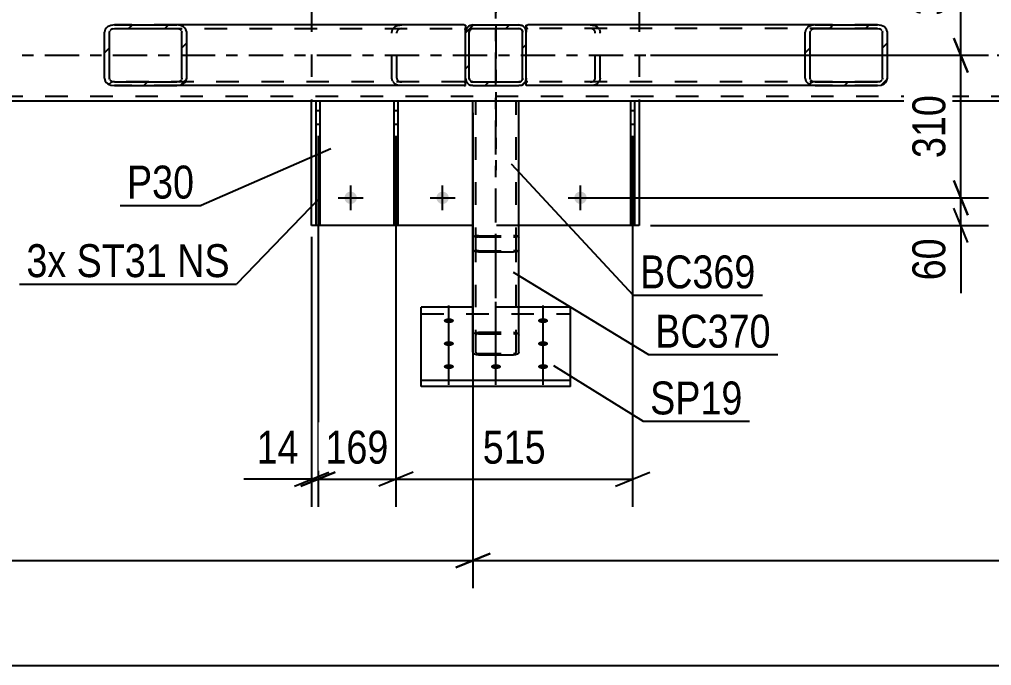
# Model space of a CAD drawing. Header units: millimetres. Extents: x -81 to 760, y -449 to 145.
# Drawn here: x 174.4 to 259, y -296 to -239.7 of the extents above; entities that cross this region are included whole.
import ezdxf

# ---------------------------------------------------------------- set-up
doc = ezdxf.new("R2010")
doc.units = ezdxf.units.MM
doc.linetypes.add('DXK_LINE_DOT2', pattern=[3.9198, 1.9599, -1.9599])
doc.linetypes.add('DXK_LINE_DOT3', pattern=[5.9187, 2.979, -0.9799, 0.9799, -0.9799])
doc.styles.add('Arial Narrow', font='ARIALN.TTF', dxfattribs={"height": 0.2})

# ---------------------------------------------------------------- blocks, each defined once
blk = doc.blocks.new('Part-122571161-1450 - 1376')
at = {"color": 2, "linetype": 'Continuous'}
for p, q in [((207.005, -257.66), (207.005, -246.86)), ((207.325, -246.86), (207.325, -257.66)), ((207.005, -248.86), (207.325, -248.86)), ((207.325, -257.66), (207.005, -257.66))]:
    blk.add_line(p, q, dxfattribs=at)
at = {"color": 7, "linetype": 'DXK_LINE_DOT2'}
for p, q in [((207.325, -246.86), (207.005, -246.86)), ((207.005, -247.66), (207.325, -247.66))]:
    blk.add_line(p, q, dxfattribs=at)
blk = doc.blocks.new('Bolt-122571161-1394 - 1376')
at = {"linetype": 'Continuous'}
for points in [[(203.227, -254.72, -1), (203.227, -255.8, -1)], [(211.227, -254.72, -1), (211.227, -255.8, -1)], [(223.227, -254.72, -1), (223.227, -255.8, -1)]]:
    blk.add_hatch(color=1, dxfattribs=at).paths.add_polyline_path(points)
at = {"color": 1, "linetype": 'Continuous'}
for p, q in [((203.227, -256.34), (203.227, -254.18)), ((211.227, -256.34), (211.227, -254.18)), ((223.227, -256.34), (223.227, -254.18)), ((202.147, -255.26), (204.307, -255.26)), ((210.147, -255.26), (212.307, -255.26)), ((222.147, -255.26), (224.307, -255.26))]:
    blk.add_line(p, q, dxfattribs=at)
blk = doc.blocks.new('Bolt-122571161-1391 - 1376')
at = {"linetype": 'Continuous'}
for points in [[(211.77, -266.168), (211.679, -266.163), (211.591, -266.15), (211.512, -266.127), (211.443, -266.097), (211.389, -266.061), (211.352, -266.02), (211.333, -265.976), (211.333, -265.931), (211.352, -265.887), (211.389, -265.847), (211.443, -265.81), (211.512, -265.78), (211.591, -265.758), (211.679, -265.744), (211.77, -265.739), (211.862, -265.744), (211.949, -265.758), (212.029, -265.78), (212.097, -265.81), (212.151, -265.847), (212.189, -265.887), (212.208, -265.931), (212.208, -265.976), (212.189, -266.02), (212.151, -266.061), (212.097, -266.097), (212.029, -266.127), (211.949, -266.15), (211.862, -266.163)], [(219.97, -266.168), (219.879, -266.163), (219.791, -266.15), (219.712, -266.127), (219.643, -266.097), (219.589, -266.061), (219.552, -266.02), (219.533, -265.976), (219.533, -265.931), (219.552, -265.887), (219.589, -265.847), (219.643, -265.81), (219.712, -265.78), (219.791, -265.758), (219.879, -265.744), (219.97, -265.739), (220.062, -265.744), (220.149, -265.758), (220.229, -265.78), (220.297, -265.81), (220.351, -265.847), (220.389, -265.887), (220.408, -265.931), (220.408, -265.976), (220.389, -266.02), (220.351, -266.061), (220.297, -266.097), (220.229, -266.127), (220.149, -266.15), (220.062, -266.163)], [(211.77, -268.166), (211.679, -268.162), (211.591, -268.148), (211.512, -268.125), (211.443, -268.095), (211.389, -268.059), (211.352, -268.018), (211.333, -267.974), (211.333, -267.93), (211.352, -267.886), (211.389, -267.845), (211.443, -267.808), (211.512, -267.778), (211.591, -267.756), (211.679, -267.742), (211.77, -267.738), (211.862, -267.742), (211.949, -267.756), (212.029, -267.778), (212.097, -267.808), (212.151, -267.845), (212.189, -267.886), (212.208, -267.93), (212.208, -267.974), (212.189, -268.018), (212.151, -268.059), (212.097, -268.095), (212.029, -268.125), (211.949, -268.148), (211.862, -268.162)], [(219.97, -268.166), (219.879, -268.162), (219.791, -268.148), (219.712, -268.125), (219.643, -268.095), (219.589, -268.059), (219.552, -268.018), (219.533, -267.974), (219.533, -267.93), (219.552, -267.886), (219.589, -267.845), (219.643, -267.808), (219.712, -267.778), (219.791, -267.756), (219.879, -267.742), (219.97, -267.738), (220.062, -267.742), (220.149, -267.756), (220.229, -267.778), (220.297, -267.808), (220.351, -267.845), (220.389, -267.886), (220.408, -267.93), (220.408, -267.974), (220.389, -268.018), (220.351, -268.059), (220.297, -268.095), (220.229, -268.125), (220.149, -268.148), (220.062, -268.162)], [(211.77, -270.165), (211.679, -270.16), (211.591, -270.146), (211.512, -270.124), (211.443, -270.094), (211.389, -270.057), (211.352, -270.016), (211.333, -269.973), (211.333, -269.928), (211.352, -269.884), (211.389, -269.843), (211.443, -269.807), (211.512, -269.777), (211.591, -269.754), (211.679, -269.74), (211.77, -269.736), (211.862, -269.74), (211.949, -269.754), (212.029, -269.777), (212.097, -269.807), (212.151, -269.843), (212.189, -269.884), (212.208, -269.928), (212.208, -269.973), (212.189, -270.016), (212.151, -270.057), (212.097, -270.094), (212.029, -270.124), (211.949, -270.146), (211.862, -270.16)], [(215.87, -270.165), (215.779, -270.16), (215.691, -270.146), (215.612, -270.124), (215.543, -270.094), (215.489, -270.057), (215.452, -270.016), (215.433, -269.973), (215.433, -269.928), (215.452, -269.884), (215.489, -269.843), (215.543, -269.807), (215.612, -269.777), (215.691, -269.754), (215.779, -269.74), (215.87, -269.736), (215.962, -269.74), (216.049, -269.754), (216.129, -269.777), (216.197, -269.807), (216.251, -269.843), (216.289, -269.884), (216.308, -269.928), (216.308, -269.973), (216.289, -270.016), (216.251, -270.057), (216.197, -270.094), (216.129, -270.124), (216.049, -270.146), (215.962, -270.16)], [(219.97, -270.165), (219.879, -270.16), (219.791, -270.146), (219.712, -270.124), (219.643, -270.094), (219.589, -270.057), (219.552, -270.016), (219.533, -269.973), (219.533, -269.928), (219.552, -269.884), (219.589, -269.843), (219.643, -269.807), (219.712, -269.777), (219.791, -269.754), (219.879, -269.74), (219.97, -269.736), (220.062, -269.74), (220.149, -269.754), (220.229, -269.777), (220.297, -269.807), (220.351, -269.843), (220.389, -269.884), (220.408, -269.928), (220.408, -269.973), (220.389, -270.016), (220.351, -270.057), (220.297, -270.094), (220.229, -270.124), (220.149, -270.146), (220.062, -270.16)]]:
    blk.add_hatch(color=1, dxfattribs=at).paths.add_polyline_path(points)
at = {"color": 1, "linetype": 'Continuous'}
for p, q in [((211.77, -267.525), (211.77, -264.626)), ((219.97, -267.525), (219.97, -264.626)), ((211.77, -269.524), (211.77, -266.625)), ((219.97, -269.524), (219.97, -266.625)), ((211.77, -271.522), (211.77, -268.623)), ((215.87, -271.522), (215.87, -268.623)), ((219.97, -271.522), (219.97, -268.623))]:
    blk.add_line(p, q, dxfattribs=at)
at = {"color": 1, "linetype": 'DXK_LINE_DOT2'}
blk.add_line((215.87, -267.525), (215.87, -264.626), dxfattribs=at)
blk = doc.blocks.new('Part-122571161-1409 - 1376')
at = {"linetype": 'Continuous'}
h = blk.add_hatch(dxfattribs=at)
h.set_pattern_fill('', scale=0.7, style=0, pattern_type=0)
h.set_pattern_definition([(45, (188.4256, -245.4517), (-1.57154, 1.57154), [])])
h.paths.add_polyline_path([(188.094, -245.5), (188.426, -245.452), (188.707, -245.313), (188.895, -245.105), (188.961, -244.86), (188.961, -240.86), (188.895, -240.615), (188.707, -240.408), (188.426, -240.269), (188.094, -240.22), (182.674, -240.22), (182.342, -240.269), (182.061, -240.408), (181.873, -240.615), (181.807, -240.86), (181.807, -244.86), (181.873, -245.105), (182.061, -245.313), (182.342, -245.452), (182.674, -245.5)])
h.paths.add_polyline_path([(182.508, -245.156), (182.367, -245.087), (182.273, -244.983), (182.24, -244.86), (182.24, -240.86), (182.273, -240.738), (182.367, -240.634), (182.508, -240.565), (182.674, -240.54), (188.094, -240.54), (188.26, -240.565), (188.4, -240.634), (188.494, -240.738), (188.527, -240.86), (188.527, -244.86), (188.494, -244.983), (188.4, -245.087), (188.26, -245.156), (188.094, -245.18), (182.674, -245.18)])
at = {"color": 2, "linetype": 'Continuous'}
for p, q in [((182.674, -240.22), (182.342, -240.269)), ((182.674, -240.22), (188.094, -240.22)), ((213.095, -240.22), (188.094, -240.22)), ((188.426, -240.269), (188.094, -240.22)), ((213.095, -240.22), (213.231, -240.24)), ((213.231, -240.24), (213.231, -240.269)), ((181.873, -240.615), (181.807, -240.86)), ((181.807, -244.86), (181.807, -240.86)), ((182.24, -240.86), (182.273, -240.738)), ((182.24, -244.86), (182.24, -240.86)), ((182.508, -240.565), (182.674, -240.54)), ((182.674, -240.54), (188.094, -240.54)), ((188.094, -240.54), (188.26, -240.565)), ((188.494, -240.738), (188.527, -240.86)), ((188.527, -244.86), (188.527, -240.86)), ((188.961, -240.86), (188.895, -240.615)), ((188.961, -244.86), (188.961, -240.86)), ((213.231, -240.269), (213.231, -240.408)), ((213.231, -240.408), (213.231, -240.86)), ((181.807, -244.86), (181.873, -245.105)), ((182.273, -244.983), (182.24, -244.86)), ((182.674, -245.18), (182.508, -245.156)), ((182.674, -245.18), (188.094, -245.18)), ((188.26, -245.156), (188.094, -245.18)), ((188.527, -244.86), (188.494, -244.983)), ((188.895, -245.105), (188.961, -244.86)), ((213.231, -245.48), (213.231, -244.86)), ((182.342, -245.452), (182.674, -245.5)), ((182.674, -245.5), (188.094, -245.5)), ((188.094, -245.5), (188.426, -245.452)), ((213.095, -245.5), (188.094, -245.5)), ((213.095, -245.5), (213.231, -245.48))]:
    blk.add_line(p, q, dxfattribs=at)
at = {"color": 7, "linetype": 'DXK_LINE_DOT2'}
for p, q in [((188.094, -240.22), (182.674, -240.22)), ((207.343, -240.269), (207.675, -240.22)), ((182.674, -240.54), (213.095, -240.54)), ((206.808, -240.86), (206.874, -240.615)), ((206.808, -244.86), (206.808, -240.86)), ((207.274, -240.738), (207.241, -240.86)), ((207.241, -244.86), (207.241, -240.86)), ((207.675, -240.54), (207.509, -240.565)), ((213.095, -240.54), (213.231, -240.56)), ((213.231, -240.408), (213.231, -240.56)), ((213.231, -244.86), (213.231, -240.615)), ((213.095, -245.18), (182.674, -245.18)), ((206.874, -245.105), (206.808, -244.86)), ((207.241, -244.86), (207.274, -244.983)), ((207.509, -245.156), (207.675, -245.18)), ((213.095, -245.18), (213.231, -245.16)), ((188.094, -245.5), (182.674, -245.5)), ((207.675, -245.5), (207.343, -245.452))]:
    blk.add_line(p, q, dxfattribs=at)
at = {"color": 2, "linetype": 'Continuous'}
for centre, radius, start, end in [((182.545, -241.035), 0.792, 104.83387, 148.02205), ((182.609, -240.948), 0.396, 104.83387, 148.02205), ((188.158, -240.948), 0.396, 31.97795, 75.16613), ((188.223, -241.035), 0.792, 31.97795, 75.16613), ((182.545, -244.686), 0.792, 211.97795, 255.16613), ((182.609, -244.773), 0.396, 211.97795, 255.16613), ((188.158, -244.773), 0.396, 284.83387, 328.02205), ((188.223, -244.686), 0.792, 284.83387, 328.02205)]:
    blk.add_arc(centre, radius, start, end, dxfattribs=at)
at = {"color": 7, "linetype": 'DXK_LINE_DOT2'}
for centre, radius, start, end in [((207.546, -241.035), 0.792, 104.83387, 148.02205), ((207.611, -240.948), 0.396, 104.83387, 148.02205), ((207.546, -244.686), 0.792, 211.97795, 255.16613), ((207.611, -244.773), 0.396, 211.97795, 255.16613)]:
    blk.add_arc(centre, radius, start, end, dxfattribs=at)
blk = doc.blocks.new('Part-122571161-1414 - 1376')
at = {"linetype": 'Continuous'}
h = blk.add_hatch(dxfattribs=at)
h.set_pattern_fill('', scale=0.7, style=0, pattern_type=0)
h.set_pattern_definition([(45, (249.4, -245.4517), (-1.57154, 1.57154), [])])
h.paths.add_polyline_path([(249.068, -245.5), (249.4, -245.452), (249.681, -245.313), (249.869, -245.105), (249.935, -244.86), (249.935, -240.86), (249.869, -240.615), (249.681, -240.408), (249.4, -240.269), (249.068, -240.22), (243.648, -240.22), (243.316, -240.269), (243.035, -240.408), (242.847, -240.615), (242.781, -240.86), (242.781, -244.86), (242.847, -245.105), (243.035, -245.313), (243.316, -245.452), (243.648, -245.5)])
h.paths.add_polyline_path([(243.482, -245.156), (243.342, -245.087), (243.248, -244.983), (243.215, -244.86), (243.215, -240.86), (243.248, -240.738), (243.342, -240.634), (243.482, -240.565), (243.648, -240.54), (249.068, -240.54), (249.234, -240.565), (249.375, -240.634), (249.469, -240.738), (249.502, -240.86), (249.502, -244.86), (249.469, -244.983), (249.375, -245.087), (249.234, -245.156), (249.068, -245.18), (243.648, -245.18)])
at = {"color": 2, "linetype": 'Continuous'}
for p, q in [((218.511, -240.24), (218.647, -240.22)), ((218.511, -240.24), (218.511, -240.86)), ((243.648, -240.22), (218.647, -240.22)), ((243.648, -240.22), (243.316, -240.269)), ((243.648, -240.22), (249.068, -240.22)), ((249.4, -240.269), (249.068, -240.22)), ((242.847, -240.615), (242.781, -240.86)), ((242.781, -244.86), (242.781, -240.86)), ((243.215, -240.86), (243.248, -240.738)), ((243.215, -244.86), (243.215, -240.86)), ((243.482, -240.565), (243.648, -240.54)), ((243.648, -240.54), (249.068, -240.54)), ((249.068, -240.54), (249.234, -240.565)), ((249.469, -240.738), (249.502, -240.86)), ((249.502, -244.86), (249.502, -240.86)), ((249.935, -240.86), (249.869, -240.615)), ((249.935, -244.86), (249.935, -240.86)), ((218.511, -245.452), (218.511, -244.86)), ((242.781, -244.86), (242.847, -245.105)), ((243.248, -244.983), (243.215, -244.86)), ((243.648, -245.18), (243.482, -245.156)), ((243.648, -245.18), (249.068, -245.18)), ((249.234, -245.156), (249.068, -245.18)), ((249.502, -244.86), (249.469, -244.983)), ((249.869, -245.105), (249.935, -244.86)), ((218.511, -245.48), (218.511, -245.452)), ((218.647, -245.5), (218.511, -245.48)), ((243.648, -245.5), (218.647, -245.5)), ((243.316, -245.452), (243.648, -245.5)), ((243.648, -245.5), (249.068, -245.5)), ((249.068, -245.5), (249.4, -245.452))]:
    blk.add_line(p, q, dxfattribs=at)
at = {"color": 7, "linetype": 'DXK_LINE_DOT2'}
for p, q in [((218.511, -240.56), (218.511, -240.24)), ((224.067, -240.22), (224.399, -240.269)), ((249.068, -240.22), (243.648, -240.22)), ((218.647, -240.54), (218.511, -240.56)), ((218.511, -245.313), (218.511, -240.86)), ((249.068, -240.54), (218.647, -240.54)), ((224.233, -240.565), (224.067, -240.54)), ((224.5, -240.86), (224.467, -240.738)), ((224.5, -244.86), (224.5, -240.86)), ((224.868, -240.615), (224.934, -240.86)), ((224.934, -244.86), (224.934, -240.86)), ((218.647, -245.18), (218.511, -245.16)), ((249.068, -245.18), (218.647, -245.18)), ((224.067, -245.18), (224.233, -245.156)), ((224.467, -244.983), (224.5, -244.86)), ((224.934, -244.86), (224.868, -245.105)), ((224.399, -245.452), (224.067, -245.5)), ((249.068, -245.5), (243.648, -245.5))]:
    blk.add_line(p, q, dxfattribs=at)
for centre, radius, start, end in [((224.131, -240.948), 0.396, 31.97795, 75.16613), ((224.196, -241.035), 0.792, 31.97795, 75.16613), ((224.131, -244.773), 0.396, 284.83387, 328.02205), ((224.196, -244.686), 0.792, 284.83387, 328.02205)]:
    blk.add_arc(centre, radius, start, end, dxfattribs=at)
at = {"color": 2, "linetype": 'Continuous'}
for centre, radius, start, end in [((243.519, -241.035), 0.792, 104.83387, 148.02205), ((243.584, -240.948), 0.396, 104.83387, 148.02205), ((249.133, -240.948), 0.396, 31.97795, 75.16613), ((249.197, -241.035), 0.792, 31.97795, 75.16613), ((243.519, -244.686), 0.792, 211.97795, 255.16613), ((243.584, -244.773), 0.396, 211.97795, 255.16613), ((249.133, -244.773), 0.396, 284.83387, 328.02205), ((249.197, -244.686), 0.792, 284.83387, 328.02205)]:
    blk.add_arc(centre, radius, start, end, dxfattribs=at)
blk = doc.blocks.new('Part-122571161-1440 - 1376')
at = {"color": 2, "linetype": 'Continuous'}
for p, q in [((227.602, -257.66), (227.602, -246.86)), ((227.922, -246.86), (227.922, -257.66)), ((227.602, -248.86), (227.922, -248.86)), ((227.922, -257.66), (227.602, -257.66))]:
    blk.add_line(p, q, dxfattribs=at)
at = {"color": 7, "linetype": 'DXK_LINE_DOT2'}
for p, q in [((227.922, -246.86), (227.602, -246.86)), ((227.602, -247.66), (227.922, -247.66))]:
    blk.add_line(p, q, dxfattribs=at)
blk = doc.blocks.new('Part-122571161-1445 - 1376')
at = {"color": 2, "linetype": 'Continuous'}
for p, q in [((200.227, -257.66), (200.227, -246.86)), ((200.547, -246.86), (200.547, -257.66)), ((200.227, -248.86), (200.547, -248.86)), ((200.547, -257.66), (200.227, -257.66))]:
    blk.add_line(p, q, dxfattribs=at)
at = {"color": 7, "linetype": 'DXK_LINE_DOT2'}
for p, q in [((200.547, -246.86), (200.227, -246.86)), ((200.227, -247.66), (200.547, -247.66))]:
    blk.add_line(p, q, dxfattribs=at)
blk = doc.blocks.new('Part-122571161-1480 - 1376')
at = {"color": 2, "linetype": 'Continuous'}
for p, q in [((213.87, -264.784), (209.37, -264.784)), ((209.37, -271.679), (209.37, -264.784)), ((222.37, -264.784), (217.87, -264.784)), ((222.37, -271.679), (222.37, -264.784)), ((209.37, -271.12), (222.37, -271.12)), ((222.37, -271.679), (209.37, -271.679))]:
    blk.add_line(p, q, dxfattribs=at)
at = {"color": 7, "linetype": 'DXK_LINE_DOT2'}
for p, q in [((209.37, -265.343), (222.37, -265.343)), ((217.87, -264.784), (213.87, -264.784))]:
    blk.add_line(p, q, dxfattribs=at)
blk = doc.blocks.new('Part-122571161-1495 - 1376')
at = {"color": 7, "linetype": 'DXK_LINE_DOT2'}
for p, q in [((213.907, -258.661), (213.87, -258.725)), ((213.87, -259.788), (213.87, -258.725)), ((214.011, -258.606), (213.907, -258.661)), ((214.167, -258.57), (214.011, -258.606)), ((214.11, -258.725), (214.129, -258.693)), ((214.11, -268.702), (214.11, -258.725)), ((214.129, -258.693), (214.181, -258.666)), ((214.35, -258.557), (214.167, -258.57)), ((214.181, -258.666), (214.258, -258.648)), ((214.258, -258.648), (214.35, -258.641)), ((214.35, -258.557), (217.39, -258.557)), ((214.35, -258.641), (217.39, -258.641)), ((217.574, -258.57), (217.39, -258.557)), ((217.39, -258.641), (217.482, -258.648)), ((217.482, -258.648), (217.56, -258.666)), ((217.56, -258.666), (217.612, -258.693)), ((217.73, -258.606), (217.574, -258.57)), ((217.612, -258.693), (217.63, -258.725)), ((217.63, -268.702), (217.63, -258.725)), ((217.834, -258.661), (217.73, -258.606)), ((217.87, -258.725), (217.834, -258.661)), ((217.87, -259.793), (217.87, -258.725)), ((213.87, -259.788), (213.87, -259.793)), ((213.87, -259.793), (213.87, -259.788)), ((213.87, -259.788), (213.907, -259.852)), ((213.907, -259.852), (214.011, -259.906)), ((214.011, -259.906), (214.167, -259.943)), ((214.129, -259.82), (214.11, -259.788)), ((214.181, -259.847), (214.129, -259.82)), ((214.167, -259.943), (214.35, -259.955)), ((214.258, -259.865), (214.181, -259.847)), ((214.35, -259.872), (214.258, -259.865)), ((214.35, -259.872), (217.39, -259.872)), ((214.35, -259.955), (217.39, -259.955)), ((217.482, -259.865), (217.39, -259.872)), ((217.39, -259.955), (217.574, -259.943)), ((217.56, -259.847), (217.482, -259.865)), ((217.612, -259.82), (217.56, -259.847)), ((217.574, -259.943), (217.73, -259.906)), ((217.63, -259.788), (217.612, -259.82)), ((217.73, -259.906), (217.834, -259.852)), ((217.834, -259.852), (217.87, -259.788)), ((213.87, -267.202), (213.907, -267.111)), ((213.907, -267.111), (214.011, -267.034)), ((214.011, -267.034), (214.167, -266.983)), ((214.129, -267.156), (214.11, -267.202)), ((214.181, -267.118), (214.129, -267.156)), ((214.167, -266.983), (214.35, -266.965)), ((214.258, -267.092), (214.181, -267.118)), ((214.35, -267.083), (214.258, -267.092)), ((214.35, -266.965), (217.39, -266.965)), ((214.35, -267.083), (217.39, -267.083)), ((217.39, -266.965), (217.574, -266.983)), ((217.482, -267.092), (217.39, -267.083)), ((217.56, -267.118), (217.482, -267.092)), ((217.56, -267.118), (217.574, -267.128)), ((217.574, -266.983), (217.73, -267.034)), ((217.574, -267.128), (217.612, -267.156)), ((217.63, -267.202), (217.612, -267.156)), ((217.73, -267.034), (217.834, -267.111)), ((217.834, -267.111), (217.87, -267.202)), ((214.11, -268.702), (214.129, -268.748)), ((214.129, -268.748), (214.181, -268.786)), ((214.181, -268.786), (214.258, -268.812)), ((214.258, -268.812), (214.35, -268.821)), ((214.35, -268.821), (217.39, -268.821)), ((217.39, -268.821), (217.482, -268.812)), ((217.482, -268.812), (217.56, -268.786)), ((217.56, -268.786), (217.612, -268.748)), ((217.612, -268.748), (217.63, -268.702))]:
    blk.add_line(p, q, dxfattribs=at)
at = {"color": 7, "linetype": 'DXK_LINE_DOT3'}
blk.add_line((215.87, -267.952), (215.87, -259.256), dxfattribs=at)
at = {"color": 2, "linetype": 'Continuous'}
for p, q in [((213.87, -268.702), (213.87, -259.793)), ((217.87, -268.702), (217.87, -259.793)), ((213.907, -268.793), (213.87, -268.702)), ((214.011, -268.87), (213.907, -268.793)), ((214.167, -268.921), (214.011, -268.87)), ((214.35, -268.939), (214.167, -268.921)), ((214.35, -268.939), (217.39, -268.939)), ((217.574, -268.921), (217.39, -268.939)), ((217.73, -268.87), (217.574, -268.921)), ((217.834, -268.793), (217.73, -268.87)), ((217.87, -268.702), (217.834, -268.793))]:
    blk.add_line(p, q, dxfattribs=at)
blk = doc.blocks.new('Part-122571161-1510 - 1376')
at = {"color": 7, "linetype": 'DXK_LINE_DOT3'}
blk.add_line((215.87, -269.26), (215.87, -232.86), dxfattribs=at)
at = {"color": 2, "linetype": 'Continuous'}
for p, q in [((213.87, -259.793), (213.87, -246.86)), ((217.87, -259.793), (217.87, -246.86)), ((213.907, -259.857), (213.87, -259.793)), ((214.011, -259.911), (213.907, -259.857)), ((214.167, -259.948), (214.011, -259.911)), ((214.35, -259.961), (214.167, -259.948)), ((214.35, -259.961), (217.39, -259.961)), ((217.574, -259.948), (217.39, -259.961)), ((217.73, -259.911), (217.574, -259.948)), ((217.834, -259.857), (217.73, -259.911)), ((217.87, -259.793), (217.834, -259.857))]:
    blk.add_line(p, q, dxfattribs=at)
at = {"color": 7, "linetype": 'DXK_LINE_DOT2'}
for p, q in [((217.87, -246.86), (213.87, -246.86)), ((214.11, -259.793), (214.11, -246.86)), ((217.63, -259.793), (217.63, -246.86)), ((213.87, -258.728), (213.907, -258.664)), ((213.907, -258.664), (214.011, -258.61)), ((214.011, -258.61), (214.167, -258.573)), ((214.129, -258.696), (214.11, -258.728)), ((214.181, -258.669), (214.129, -258.696)), ((214.167, -258.573), (214.35, -258.56)), ((214.258, -258.651), (214.181, -258.669)), ((214.35, -258.644), (214.258, -258.651)), ((214.35, -258.56), (217.39, -258.56)), ((214.35, -258.644), (217.39, -258.644)), ((217.39, -258.56), (217.574, -258.573)), ((217.482, -258.651), (217.39, -258.644)), ((217.56, -258.669), (217.482, -258.651)), ((217.612, -258.696), (217.56, -258.669)), ((217.574, -258.573), (217.73, -258.61)), ((217.63, -258.728), (217.612, -258.696)), ((217.73, -258.61), (217.834, -258.664)), ((217.834, -258.664), (217.87, -258.728)), ((214.11, -259.793), (214.129, -259.825)), ((214.129, -259.825), (214.181, -259.852)), ((214.181, -259.852), (214.258, -259.87)), ((214.258, -259.87), (214.35, -259.877)), ((214.35, -259.877), (217.39, -259.877)), ((217.39, -259.877), (217.482, -259.87)), ((217.482, -259.87), (217.56, -259.852)), ((217.56, -259.852), (217.612, -259.825)), ((217.612, -259.825), (217.63, -259.793))]:
    blk.add_line(p, q, dxfattribs=at)
blk = doc.blocks.new('Part-122571161-1525 - 1376')
at = {"color": 7, "linetype": 'DXK_LINE_DOT3'}
blk.add_line((215.87, -216.479), (215.87, -252.86), dxfattribs=at)
at = {"color": 2, "linetype": 'Continuous'}
for p, q in [((213.907, -225.895), (214.011, -225.842)), ((214.011, -225.842), (214.167, -225.806)), ((214.167, -225.806), (214.35, -225.794)), ((214.35, -225.794), (217.39, -225.794)), ((217.39, -225.794), (217.574, -225.806)), ((217.574, -225.806), (217.73, -225.842)), ((217.73, -225.842), (217.834, -225.895)), ((213.87, -225.958), (213.907, -225.895)), ((213.87, -225.958), (213.87, -238.86)), ((217.834, -225.895), (217.87, -225.958)), ((217.87, -225.958), (217.87, -238.86))]:
    blk.add_line(p, q, dxfattribs=at)
at = {"color": 7, "linetype": 'DXK_LINE_DOT2'}
for p, q in [((214.129, -225.927), (214.11, -225.958)), ((214.11, -225.958), (214.11, -238.86)), ((214.181, -225.9), (214.129, -225.927)), ((214.258, -225.882), (214.181, -225.9)), ((214.35, -225.876), (214.258, -225.882)), ((214.35, -225.876), (217.39, -225.876)), ((217.482, -225.882), (217.39, -225.876)), ((217.56, -225.9), (217.482, -225.882)), ((217.612, -225.927), (217.56, -225.9)), ((217.63, -225.958), (217.612, -225.927)), ((217.63, -225.958), (217.63, -238.86)), ((213.907, -227.064), (213.87, -227.001)), ((214.011, -227.117), (213.907, -227.064)), ((214.167, -227.153), (214.011, -227.117)), ((214.11, -227.001), (214.129, -227.032)), ((214.129, -227.032), (214.181, -227.059)), ((214.35, -227.165), (214.167, -227.153)), ((214.181, -227.059), (214.258, -227.077)), ((214.258, -227.077), (214.35, -227.083)), ((214.35, -227.083), (217.39, -227.083)), ((214.35, -227.165), (217.39, -227.165)), ((217.39, -227.083), (217.482, -227.077)), ((217.574, -227.153), (217.39, -227.165)), ((217.482, -227.077), (217.56, -227.059)), ((217.56, -227.059), (217.574, -227.052)), ((217.574, -227.052), (217.612, -227.032)), ((217.73, -227.117), (217.574, -227.153)), ((217.612, -227.032), (217.63, -227.001)), ((217.834, -227.064), (217.73, -227.117)), ((217.87, -227.001), (217.834, -227.064)), ((217.87, -238.86), (213.87, -238.86))]:
    blk.add_line(p, q, dxfattribs=at)
blk = doc.blocks.new('Part-122571161-1540 - 1376')
at = {"color": 2, "linetype": 'Continuous'}
for p, q in [((199.827, -228.06), (199.827, -238.86)), ((200.227, -228.06), (199.827, -228.06)), ((207.005, -228.06), (200.547, -228.06)), ((213.87, -228.06), (207.325, -228.06)), ((227.602, -228.06), (217.87, -228.06)), ((228.322, -228.06), (227.922, -228.06)), ((228.322, -228.06), (228.322, -238.86)), ((199.827, -257.66), (199.827, -246.86)), ((228.322, -246.86), (228.322, -257.66)), ((200.227, -257.66), (199.827, -257.66)), ((207.005, -257.66), (200.547, -257.66)), ((213.87, -257.66), (207.325, -257.66)), ((227.602, -257.66), (217.87, -257.66)), ((228.322, -257.66), (227.922, -257.66))]:
    blk.add_line(p, q, dxfattribs=at)
at = {"color": 7, "linetype": 'DXK_LINE_DOT2'}
for p, q in [((200.547, -228.06), (200.227, -228.06)), ((207.325, -228.06), (207.005, -228.06)), ((217.87, -228.06), (213.87, -228.06)), ((227.922, -228.06), (227.602, -228.06)), ((199.827, -238.86), (199.827, -246.86)), ((228.322, -238.86), (228.322, -246.86)), ((200.547, -257.66), (200.227, -257.66)), ((207.325, -257.66), (207.005, -257.66)), ((217.87, -257.66), (213.87, -257.66)), ((227.922, -257.66), (227.602, -257.66))]:
    blk.add_line(p, q, dxfattribs=at)
blk = doc.blocks.new('Part-122571161-1656 - 1376')
at = {"color": 7, "linetype": 'DXK_LINE_DOT3'}
blk.add_line((-36.463, -242.86), (574.512, -242.86), dxfattribs=at)
at = {"color": 7, "linetype": 'DXK_LINE_DOT2'}
blk.add_line((574.512, -246.46), (-36.463, -246.46), dxfattribs=at)
at = {"color": 2, "linetype": 'Continuous'}
blk.add_line((574.512, -246.86), (-31.662, -246.86), dxfattribs=at)
blk = doc.blocks.new('Part-122571161-1674 - 1376')
at = {"linetype": 'Continuous'}
h = blk.add_hatch(dxfattribs=at)
h.set_pattern_fill('', scale=0.7, style=0, pattern_type=0)
h.set_pattern_definition([(45, (218.1159, -245.4517), (-1.57154, 1.57154), [])])
h.paths.add_polyline_path([(217.871, -245.5), (218.116, -245.452), (218.323, -245.313), (218.462, -245.105), (218.511, -244.86), (218.511, -240.86), (218.462, -240.615), (218.323, -240.408), (218.116, -240.269), (217.871, -240.22), (213.871, -240.22), (213.626, -240.269), (213.418, -240.408), (213.28, -240.615), (213.231, -240.86), (213.231, -244.86), (213.28, -245.105), (213.418, -245.313), (213.626, -245.452), (213.871, -245.5)])
h.paths.add_polyline_path([(213.748, -245.156), (213.645, -245.087), (213.575, -244.983), (213.551, -244.86), (213.551, -240.86), (213.575, -240.738), (213.645, -240.634), (213.748, -240.565), (213.871, -240.54), (217.871, -240.54), (217.993, -240.565), (218.097, -240.634), (218.167, -240.738), (218.191, -240.86), (218.191, -244.86), (218.167, -244.983), (218.097, -245.087), (217.993, -245.156), (217.871, -245.18), (213.871, -245.18)])
at = {"color": 7, "linetype": 'DXK_LINE_DOT2'}
for p, q in [((213.626, -240.269), (213.871, -240.22)), ((213.871, -240.22), (217.871, -240.22)), ((217.871, -240.22), (218.116, -240.269)), ((213.231, -240.86), (213.28, -240.615)), ((213.231, -244.86), (213.231, -240.86)), ((213.575, -240.738), (213.551, -240.86)), ((213.551, -244.86), (213.551, -240.86)), ((213.871, -240.54), (213.748, -240.565)), ((213.871, -240.54), (217.871, -240.54)), ((217.993, -240.565), (217.871, -240.54)), ((218.191, -240.86), (218.167, -240.738)), ((218.191, -244.86), (218.191, -240.86)), ((218.462, -240.615), (218.511, -240.86)), ((218.511, -244.86), (218.511, -240.86)), ((213.28, -245.105), (213.231, -244.86)), ((213.551, -244.86), (213.575, -244.983)), ((213.748, -245.156), (213.871, -245.18)), ((213.871, -245.18), (217.871, -245.18)), ((217.871, -245.18), (217.993, -245.156)), ((218.167, -244.983), (218.191, -244.86)), ((218.511, -244.86), (218.462, -245.105)), ((213.871, -245.5), (213.626, -245.452)), ((213.871, -245.5), (217.871, -245.5)), ((218.116, -245.452), (217.871, -245.5))]:
    blk.add_line(p, q, dxfattribs=at)
at = {"color": 2, "linetype": 'Continuous'}
for p, q in [((213.871, -240.22), (213.626, -240.269)), ((213.871, -240.22), (217.871, -240.22)), ((218.116, -240.269), (217.871, -240.22)), ((213.28, -240.615), (213.231, -240.86)), ((213.231, -244.86), (213.231, -240.86)), ((213.551, -240.86), (213.575, -240.738)), ((213.551, -244.86), (213.551, -240.86)), ((213.748, -240.565), (213.871, -240.54)), ((213.871, -240.54), (217.871, -240.54)), ((217.871, -240.54), (217.993, -240.565)), ((218.167, -240.738), (218.191, -240.86)), ((218.191, -244.86), (218.191, -240.86)), ((218.511, -240.86), (218.462, -240.615)), ((218.511, -244.86), (218.511, -240.86)), ((213.231, -244.86), (213.28, -245.105)), ((213.575, -244.983), (213.551, -244.86)), ((213.871, -245.18), (213.748, -245.156)), ((213.871, -245.18), (217.871, -245.18)), ((217.993, -245.156), (217.871, -245.18)), ((218.191, -244.86), (218.167, -244.983)), ((218.462, -245.105), (218.511, -244.86)), ((213.626, -245.452), (213.871, -245.5)), ((213.871, -245.5), (217.871, -245.5)), ((217.871, -245.5), (218.116, -245.452))]:
    blk.add_line(p, q, dxfattribs=at)
at = {"color": 7, "linetype": 'DXK_LINE_DOT2'}
for centre, radius, start, end in [((213.871, -240.86), 0.64, 112.5, 157.5), ((213.871, -240.86), 0.32, 112.5, 157.5), ((217.871, -240.86), 0.32, 22.5, 67.5), ((217.871, -240.86), 0.64, 22.5, 67.5), ((213.871, -244.86), 0.64, 202.5, 247.5), ((213.871, -244.86), 0.32, 202.5, 247.5), ((217.871, -244.86), 0.32, 292.5, 337.5), ((217.871, -244.86), 0.64, 292.5, 337.5)]:
    blk.add_arc(centre, radius, start, end, dxfattribs=at)
at = {"color": 2, "linetype": 'Continuous'}
for centre, radius, start, end in [((213.871, -240.86), 0.64, 112.5, 157.5), ((213.871, -240.86), 0.32, 112.5, 157.5), ((217.871, -240.86), 0.32, 22.5, 67.5), ((217.871, -240.86), 0.64, 22.5, 67.5), ((213.871, -244.86), 0.64, 202.5, 247.5), ((213.871, -244.86), 0.32, 202.5, 247.5), ((217.871, -244.86), 0.32, 292.5, 337.5), ((217.871, -244.86), 0.64, 292.5, 337.5)]:
    blk.add_arc(centre, radius, start, end, dxfattribs=at)
blk = doc.blocks.new('StraightDimension-122571161-2090 - 1376')
at = {"color": 7, "linetype": 'Continuous'}
for p, q in [((213.87, -247.86), (213.87, -289.224)), ((212.37, -287.424), (215.37, -286.224)), ((-19.463, -286.824), (213.87, -286.824))]:
    blk.add_line(p, q, dxfattribs=at)
blk = doc.blocks.new('StraightDimension-122571161-1985 - 1376')
at = {"color": 7, "linetype": 'Continuous'}
for p, q in [((255.722, -228.96), (256.922, -231.96)), ((224.165, -230.46), (258.722, -230.46)), ((256.322, -242.86), (256.322, -230.46)), ((256.922, -244.36), (255.722, -241.36)), ((229.322, -242.86), (258.722, -242.86))]:
    blk.add_line(p, q, dxfattribs=at)
at = {"color": 0}
blk.add_wipeout([(255.572, -233.318), (251.372, -233.318), (251.372, -240.003), (255.572, -240.003)], dxfattribs=at)
at = {"color": 3, "style": 'Arial Narrow'}
blk.add_text('310', height=2.8633, rotation=90.00021, dxfattribs=at).set_placement((254.972, -239.403))
blk = doc.blocks.new('StraightDimension-122571161-1868 - 1376')
at = {"color": 7, "linetype": 'Continuous'}
for p, q in [((200.387, -249.86), (200.387, -282.142)), ((199.827, -258.66), (199.827, -282.142)), ((198.327, -280.342), (201.327, -279.142)), ((201.887, -279.142), (198.887, -280.342)), ((199.827, -279.742), (193.921, -279.742)), ((199.827, -279.742), (193.921, -279.742)), ((199.827, -279.742), (200.387, -279.742))]:
    blk.add_line(p, q, dxfattribs=at)
at = {"color": 0}
blk.add_wipeout([(199.302, -278.992), (199.302, -274.792), (194.446, -274.792), (194.446, -278.992)], dxfattribs=at)
at = {"color": 3, "style": 'Arial Narrow'}
blk.add_text('14', height=2.8633, dxfattribs=at).set_placement((195.046, -278.392))
blk = doc.blocks.new('StraightDimension-122571161-1876 - 1376')
at = {"color": 7, "linetype": 'Continuous'}
for p, q in [((200.387, -249.86), (200.387, -282.142)), ((207.165, -249.86), (207.165, -282.142)), ((198.887, -280.342), (201.887, -279.142)), ((208.665, -279.142), (205.665, -280.342)), ((200.387, -279.742), (207.165, -279.742))]:
    blk.add_line(p, q, dxfattribs=at)
at = {"color": 0}
blk.add_wipeout([(207.118, -278.992), (207.118, -274.792), (200.434, -274.792), (200.434, -278.992)], dxfattribs=at)
at = {"color": 3, "style": 'Arial Narrow'}
blk.add_text('169', height=2.8633, dxfattribs=at).set_placement((201.034, -278.392))
blk = doc.blocks.new('StraightDimension-122571161-1880 - 1376')
at = {"color": 7, "linetype": 'Continuous'}
for p, q in [((207.165, -249.86), (207.165, -282.142)), ((227.762, -249.86), (227.762, -282.142)), ((208.665, -279.142), (205.665, -280.342)), ((226.262, -280.342), (229.262, -279.142)), ((207.165, -279.742), (227.762, -279.742))]:
    blk.add_line(p, q, dxfattribs=at)
at = {"color": 0}
blk.add_wipeout([(220.806, -278.992), (220.806, -274.792), (214.122, -274.792), (214.122, -278.992)], dxfattribs=at)
at = {"color": 3, "style": 'Arial Narrow'}
blk.add_text('515', height=2.8633, dxfattribs=at).set_placement((214.722, -278.392))
blk = doc.blocks.new('StraightDimension-122571161-1959 - 1376')
at = {"color": 7, "linetype": 'Continuous'}
for p, q in [((255.722, -253.76), (256.922, -256.76)), ((224.227, -255.26), (258.722, -255.26)), ((256.322, -257.66), (256.322, -255.26)), ((256.922, -259.16), (255.722, -256.16)), ((229.322, -257.66), (258.722, -257.66)), ((256.322, -257.66), (256.322, -263.567)), ((256.322, -257.66), (256.322, -263.567))]:
    blk.add_line(p, q, dxfattribs=at)
at = {"color": 0}
blk.add_wipeout([(255.572, -258.185), (251.372, -258.185), (251.372, -263.042), (255.572, -263.042)], dxfattribs=at)
at = {"color": 3, "style": 'Arial Narrow'}
blk.add_text('60', height=2.8633, rotation=90.00021, dxfattribs=at).set_placement((254.972, -262.442))
blk = doc.blocks.new('StraightDimension-122571161-1972 - 1376')
at = {"color": 7, "linetype": 'Continuous'}
for p, q in [((255.722, -241.36), (256.922, -244.36)), ((229.322, -242.86), (258.722, -242.86)), ((256.322, -255.26), (256.322, -242.86)), ((256.922, -256.76), (255.722, -253.76)), ((224.227, -255.26), (258.722, -255.26))]:
    blk.add_line(p, q, dxfattribs=at)
at = {"color": 0}
blk.add_wipeout([(255.572, -245.718), (251.372, -245.718), (251.372, -252.403), (255.572, -252.403)], dxfattribs=at)
at = {"color": 3, "style": 'Arial Narrow'}
blk.add_text('310', height=2.8633, rotation=90.00021, dxfattribs=at).set_placement((254.972, -251.803))
blk = doc.blocks.new('StraightDimension-122571161-2012 - 1376')
at = {"color": 7, "linetype": 'Continuous'}
blk.add_line((-37.463, -295.962), (586.411, -295.962), dxfattribs=at)
blk = doc.blocks.new('StraightDimension-122571161-2098 - 1376')
at = {"color": 7, "linetype": 'Continuous'}
for p, q in [((213.87, -247.86), (213.87, -289.224)), ((215.37, -286.224), (212.37, -287.424)), ((213.87, -286.824), (447.204, -286.824))]:
    blk.add_line(p, q, dxfattribs=at)
blk = doc.blocks.new('Mark-122571161-1476 - 1376')
at = {"color": 30, "linetype": 'Continuous'}
for p, q in [((220.882, -269.864), (228.687, -274.709)), ((228.687, -274.709), (237.927, -274.709))]:
    blk.add_line(p, q, dxfattribs=at)
at = {"color": 0}
blk.add_wipeout([(237.327, -274.109), (237.327, -271.109), (229.287, -271.109), (229.287, -274.109)], dxfattribs=at)
blk.add_wipeout([(237.327, -274.109), (237.327, -271.109), (229.287, -271.109), (229.287, -274.109)], dxfattribs=at)
at = {"color": 3, "style": 'Arial Narrow'}
blk.add_text('SP19', height=2.8633, dxfattribs=at).set_placement((229.287, -274.109))
blk = doc.blocks.new('Mark-122571161-1491 - 1376')
at = {"color": 30, "linetype": 'Continuous'}
for p, q in [((217.372, -261.728), (229.138, -268.899)), ((229.138, -268.899), (240.387, -268.899))]:
    blk.add_line(p, q, dxfattribs=at)
at = {"color": 0}
blk.add_wipeout([(239.787, -268.299), (239.787, -265.299), (229.738, -265.299), (229.738, -268.299)], dxfattribs=at)
blk.add_wipeout([(239.787, -268.299), (239.787, -265.299), (229.738, -265.299), (229.738, -268.299)], dxfattribs=at)
at = {"color": 3, "style": 'Arial Narrow'}
blk.add_text('BC370', height=2.8633, dxfattribs=at).set_placement((229.738, -268.299))
blk = doc.blocks.new('Mark-122571161-1506 - 1376')
at = {"color": 30, "linetype": 'Continuous'}
for p, q in [((217.202, -252.315), (227.813, -263.741)), ((227.813, -263.741), (239.062, -263.741))]:
    blk.add_line(p, q, dxfattribs=at)
at = {"color": 0}
blk.add_wipeout([(238.462, -263.141), (238.462, -260.141), (228.413, -260.141), (228.413, -263.141)], dxfattribs=at)
blk.add_wipeout([(238.462, -263.141), (238.462, -260.141), (228.413, -260.141), (228.413, -263.141)], dxfattribs=at)
at = {"color": 3, "style": 'Arial Narrow'}
blk.add_text('BC369', height=2.8633, dxfattribs=at).set_placement((228.413, -263.141))
blk = doc.blocks.new('Mark-122571161-1536 - 1376')
at = {"color": 30, "linetype": 'Continuous'}
for p in [(201.488, -251.005), (183.159, -255.925)]:
    blk.add_line(p, (190.207, -255.925), dxfattribs=at)
at = {"color": 0}
blk.add_wipeout([(189.607, -255.325), (189.607, -252.325), (183.759, -252.325), (183.759, -255.325)], dxfattribs=at)
blk.add_wipeout([(189.607, -255.325), (189.607, -252.325), (183.759, -252.325), (183.759, -255.325)], dxfattribs=at)
at = {"color": 3, "style": 'Arial Narrow'}
blk.add_text('P30', height=2.8633, dxfattribs=at).set_placement((183.759, -255.325))
blk = doc.blocks.new('MarkSet-122571161-2173 - 1376')
at = {"color": 30, "linetype": 'Continuous'}
for p in [(200.547, -255.269), (174.41, -262.762)]:
    blk.add_line(p, (193.301, -262.762), dxfattribs=at)
at = {"color": 0}
for points in [[(178.482, -262.162), (178.482, -259.162), (175.01, -259.162), (175.01, -262.162)], [(187.237, -262.162), (187.237, -259.162), (179.382, -259.162), (179.382, -262.162)], [(192.701, -262.162), (192.701, -259.162), (188.137, -259.162), (188.137, -262.162)]]:
    blk.add_wipeout(points, dxfattribs=at)
for points in [[(178.482, -262.162), (178.482, -259.162), (175.01, -259.162), (175.01, -262.162)], [(187.237, -262.162), (187.237, -259.162), (179.382, -259.162), (179.382, -262.162)], [(192.701, -262.162), (192.701, -259.162), (188.137, -259.162), (188.137, -262.162)]]:
    blk.add_wipeout(points, dxfattribs=at)
at = {"color": 3, "style": 'Arial Narrow'}
for s, p in [('3x', (175.01, -262.162)), ('ST31', (179.382, -262.162)), ('NS', (188.137, -262.162))]:
    blk.add_text(s, height=2.8633, dxfattribs=at).set_placement(p)

msp = doc.modelspace()

# ---------------------------------------------------------------- block references
for name in ['Part-122571161-1525 - 1376', 'Part-122571161-1540 - 1376', 'Part-122571161-1510 - 1376', 'Part-122571161-1656 - 1376', 'Part-122571161-1409 - 1376', 'Part-122571161-1674 - 1376', 'Part-122571161-1414 - 1376', 'Part-122571161-1445 - 1376', 'Part-122571161-1450 - 1376', 'Part-122571161-1440 - 1376', 'Bolt-122571161-1394 - 1376', 'Part-122571161-1495 - 1376', 'Bolt-122571161-1391 - 1376', 'Part-122571161-1480 - 1376']:
    msp.add_blockref(name, (0, 0))

# ---------------------------------------------------------------- next in the draw order: block references
for name in ['StraightDimension-122571161-1985 - 1376', 'StraightDimension-122571161-2090 - 1376']:
    msp.add_blockref(name, (0, 0))

# ---------------------------------------------------------------- next in the draw order: block references
msp.add_blockref('StraightDimension-122571161-1868 - 1376', (0, 0))

# ---------------------------------------------------------------- next in the draw order: block references
msp.add_blockref('StraightDimension-122571161-1876 - 1376', (0, 0))

# ---------------------------------------------------------------- next in the draw order: block references
msp.add_blockref('StraightDimension-122571161-1880 - 1376', (0, 0))

# ---------------------------------------------------------------- next in the draw order: block references
msp.add_blockref('StraightDimension-122571161-1959 - 1376', (0, 0))

# ---------------------------------------------------------------- next in the draw order: block references
msp.add_blockref('StraightDimension-122571161-1972 - 1376', (0, 0))

# ---------------------------------------------------------------- next in the draw order: block references
msp.add_blockref('StraightDimension-122571161-2012 - 1376', (0, 0))

# ---------------------------------------------------------------- next in the draw order: block references
for name in ['StraightDimension-122571161-2098 - 1376', 'Mark-122571161-1536 - 1376']:
    msp.add_blockref(name, (0, 0))

# ---------------------------------------------------------------- next in the draw order: block references
for name in ['MarkSet-122571161-2173 - 1376', 'Mark-122571161-1491 - 1376', 'Mark-122571161-1476 - 1376']:
    msp.add_blockref(name, (0, 0))

# ---------------------------------------------------------------- next in the draw order: block references
msp.add_blockref('Mark-122571161-1506 - 1376', (0, 0))

doc.saveas('drawing.dxf')
